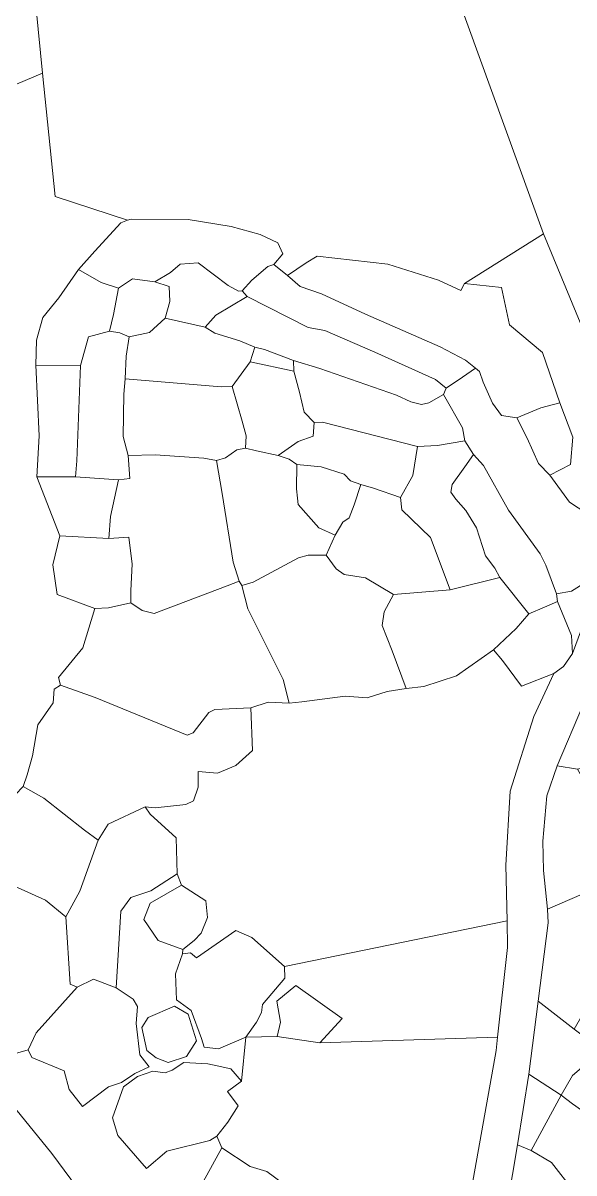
# Model space of a CAD drawing. Header units: metres. Extents: x 542555 to 550520, y 1840485 to 1846995.
# Drawn here: x 547591.8 to 547703.9, y 1841722.8 to 1841956.8 of the extents above; entities that cross this region are included whole.
import ezdxf

# ---------------------------------------------------------------- set-up
doc = ezdxf.new("R2010")
doc.units = ezdxf.units.M
doc.header["$MEASUREMENT"] = 0
doc.layers.add('Level 30', color=7, linetype='Continuous', lineweight=0)

msp = doc.modelspace()

# ---------------------------------------------------------------- linework, layer by layer
at = {"layer": 'Level 30', "color": 7, "linetype": 'Continuous', "lineweight": 0, "flags": 128}
for points in [[(547590.45, 1841944.38), (547543.9, 1841937.15), (547546.23, 1841960.26), (547549.85, 1841997.89), (547540.05, 1842033.32), (547564.03, 1842041.5), (547590.98, 1841994.93), (547595.73, 1841946.64), (547590.45, 1841944.38)], [(547644.64, 1841909.87), (547642.81, 1841907.7), (547641.61, 1841907.28), (547638.35, 1841904.48), (547636.41, 1841902.33), (547635.62, 1841902.22), (547633.53, 1841903.43), (547627.45, 1841908.04), (547623.74, 1841907.78), (547621.79, 1841906.07), (547618.61, 1841904.18), (547614.09, 1841904.78), (547611.24, 1841902.88), (547607.71, 1841904.04), (547603.05, 1841906.67), (547606.41, 1841910.39), (547611.72, 1841916.14), (547613.02, 1841916.73), (547613.83, 1841916.88), (547625.39, 1841916.82), (547634.17, 1841915.42), (547640.05, 1841913.8), (547643.62, 1841912.07), (547644.64, 1841909.87)], [(547712.43, 1841860.59), (547710.77, 1841848.87), (547708.09, 1841855.97), (547702.94, 1841859.27), (547698.99, 1841864.79), (547703.16, 1841866.96), (547703.64, 1841872.51), (547701.03, 1841879.49), (547697.45, 1841889.8), (547690.77, 1841895.41), (547689.12, 1841902.99), (547681.64, 1841903.81), (547697.69, 1841913.91), (547705.16, 1841895.89), (547711.77, 1841874.49), (547712.43, 1841860.59)], [(547681.64, 1841903.81), (547689.12, 1841902.99), (547690.77, 1841895.41), (547697.45, 1841889.8), (547701.03, 1841879.49), (547697.16, 1841878.5), (547692.29, 1841876.47), (547689.14, 1841876.95), (547687.31, 1841879.44), (547685.44, 1841883.75), (547684.69, 1841885.91), (547683.82, 1841886.61), (547681.82, 1841888.21), (547676.63, 1841890.95), (547661.46, 1841897.6), (547652.55, 1841901.7), (547648.18, 1841903.19), (547645.63, 1841905.44), (547649.4, 1841908.05), (547651.61, 1841909.41), (547666.02, 1841907.77), (547676.3, 1841904.48), (547680.89, 1841902.39), (547681.64, 1841903.81)], [(547636.41, 1841902.33), (547637.37, 1841901.15), (547631, 1841897.4), (547628.85, 1841894.9), (547620.7, 1841896.75), (547621.69, 1841900.14), (547621.51, 1841903.17), (547618.61, 1841904.18), (547621.79, 1841906.07), (547623.74, 1841907.78), (547627.45, 1841908.04), (547633.53, 1841903.43), (547635.62, 1841902.22), (547636.41, 1841902.33)], [(547645.63, 1841905.44), (547648.18, 1841903.19), (547652.55, 1841901.7), (547661.46, 1841897.6), (547676.63, 1841890.95), (547681.82, 1841888.21), (547683.82, 1841886.61), (547681.21, 1841884.78), (547677.89, 1841882.51), (547675.7, 1841884.24), (547663.36, 1841889.85), (547653.18, 1841894.22), (547649.81, 1841894.83), (547637.37, 1841901.15), (547636.41, 1841902.33), (547638.35, 1841904.48), (547641.61, 1841907.28), (547642.81, 1841907.7), (547645.63, 1841905.44)], [(547603.05, 1841906.67), (547607.71, 1841904.04), (547611.24, 1841902.88), (547610.22, 1841897.48), (547609.38, 1841894.13), (547605.15, 1841892.96), (547603.48, 1841887.12), (547594.4, 1841887.18), (547594.52, 1841892.3), (547595.8, 1841896.86), (547599.07, 1841900.92), (547603.05, 1841906.67)], [(547621.69, 1841900.14), (547620.7, 1841896.75), (547617.51, 1841893.83), (547613.36, 1841892.95), (547611.51, 1841893.8), (547609.38, 1841894.13), (547610.22, 1841897.48), (547611.24, 1841902.88), (547614.09, 1841904.78), (547618.61, 1841904.18), (547621.51, 1841903.17), (547621.69, 1841900.14)], [(547677.89, 1841882.51), (547677.35, 1841881.2), (547674.38, 1841879.55), (547672.89, 1841879.18), (547670.7, 1841879.74), (547667.79, 1841881.1), (547652.19, 1841886.53), (547646.84, 1841888.16), (547640.94, 1841890.36), (547638.99, 1841890.82), (547635.9, 1841892.15), (547630.8, 1841893.72), (547628.85, 1841894.9), (547631, 1841897.4), (547637.37, 1841901.15), (547649.81, 1841894.83), (547653.18, 1841894.22), (547663.36, 1841889.85), (547675.7, 1841884.24), (547677.89, 1841882.51)], [(547638.99, 1841890.82), (547637.99, 1841887.86), (547634.33, 1841882.86), (547632.13, 1841882.8), (547612.58, 1841884.41), (547612.77, 1841889.05), (547613.36, 1841892.95), (547617.51, 1841893.83), (547620.7, 1841896.75), (547628.85, 1841894.9), (547630.8, 1841893.72), (547635.9, 1841892.15), (547638.99, 1841890.82)], [(547613.53, 1841864.15), (547611.25, 1841863.83), (547602.49, 1841864.47), (547602.77, 1841867.69), (547603.48, 1841887.12), (547605.15, 1841892.96), (547609.38, 1841894.13), (547611.51, 1841893.8), (547613.36, 1841892.95), (547612.77, 1841889.05), (547612.58, 1841884.41), (547612.29, 1841881.32), (547612.18, 1841872.64), (547613.22, 1841868.83), (547613.53, 1841864.15)], [(547646.84, 1841888.16), (547646.9, 1841885.95), (547637.99, 1841887.86), (547638.99, 1841890.82), (547640.94, 1841890.36), (547646.84, 1841888.16)], [(547676.13, 1841870.81), (547672.02, 1841870.61), (547652.69, 1841875.59), (547651.02, 1841875.49), (547648.99, 1841877.65), (547648.06, 1841881.72), (547646.9, 1841885.95), (547646.84, 1841888.16), (547652.19, 1841886.53), (547667.79, 1841881.1), (547670.7, 1841879.74), (547672.89, 1841879.18), (547674.38, 1841879.55), (547677.35, 1841881.2), (547681.2, 1841874.4), (547681.65, 1841871.78), (547676.13, 1841870.81)], [(547594.4, 1841887.18), (547603.48, 1841887.12), (547602.77, 1841867.69), (547602.49, 1841864.47), (547594.63, 1841864.46), (547595.11, 1841872.8), (547594.4, 1841887.18)], [(547647.74, 1841871.65), (547643.68, 1841868.8), (547639.28, 1841869.76), (547637.06, 1841870.32), (547637.19, 1841872.79), (547636.38, 1841875.78), (547634.33, 1841882.86), (547637.99, 1841887.86), (547646.9, 1841885.95), (547648.06, 1841881.72), (547648.99, 1841877.65), (547651.02, 1841875.49), (547650.82, 1841872.74), (547647.74, 1841871.65)], [(547637.19, 1841872.79), (547637.06, 1841870.32), (547635.28, 1841869.97), (547632.98, 1841868.33), (547631.13, 1841867.79), (547628.59, 1841868.29), (547618.65, 1841868.97), (547613.22, 1841868.83), (547612.18, 1841872.64), (547612.29, 1841881.32), (547612.58, 1841884.41), (547632.13, 1841882.8), (547634.33, 1841882.86), (547636.38, 1841875.78), (547637.19, 1841872.79)], [(547703.16, 1841866.96), (547698.99, 1841864.79), (547696.65, 1841867.15), (547694.39, 1841872.33), (547692.29, 1841876.47), (547697.16, 1841878.5), (547701.03, 1841879.49), (547703.64, 1841872.51), (547703.16, 1841866.96)], [(547651.02, 1841875.49), (547652.69, 1841875.59), (547672.02, 1841870.61), (547671.12, 1841864.71), (547668.58, 1841860.23), (547663.12, 1841862.16), (547660.5, 1841862.89), (547658.44, 1841863.64), (547657.14, 1841865.03), (547652.42, 1841866.52), (547647.48, 1841866.94), (547645.93, 1841868.06), (547643.68, 1841868.8), (547647.74, 1841871.65), (547650.82, 1841872.74), (547651.02, 1841875.49)], [(547688.8, 1841843.98), (547678.68, 1841841.43), (547674.71, 1841852.14), (547668.87, 1841857.71), (547668.58, 1841860.23), (547671.12, 1841864.71), (547672.02, 1841870.61), (547676.13, 1841870.81), (547681.65, 1841871.78), (547683.43, 1841869), (547681.7, 1841866.49), (547679.12, 1841862.93), (547678.82, 1841861.31), (547679.85, 1841859.9), (547681.9, 1841857.6), (547684.04, 1841854.05), (547685.87, 1841848.4), (547687.79, 1841845.9), (547688.8, 1841843.98)], [(547655.28, 1841852.58), (547653.45, 1841848.54), (547649.83, 1841848.51), (547647.81, 1841847.97), (547638.65, 1841843.04), (547636.33, 1841842.37), (547635.77, 1841843.21), (547634.58, 1841847.1), (547632.3, 1841861.04), (547631.13, 1841867.79), (547632.98, 1841868.33), (547635.28, 1841869.97), (547637.06, 1841870.32), (547639.28, 1841869.76), (547643.68, 1841868.8), (547645.93, 1841868.06), (547647.48, 1841866.94), (547647.46, 1841862.04), (547647.63, 1841860.1), (547647.79, 1841858.86), (547652.01, 1841854.09), (547655.28, 1841852.58)], [(547616.05, 1841837.26), (547613.72, 1841838.79), (547613.74, 1841841.3), (547614.01, 1841846.71), (547613.29, 1841852.16), (547609.28, 1841851.91), (547609.58, 1841856.37), (547611.25, 1841863.83), (547613.53, 1841864.15), (547613.22, 1841868.83), (547618.65, 1841868.97), (547628.59, 1841868.29), (547631.13, 1841867.79), (547632.3, 1841861.04), (547634.58, 1841847.1), (547635.77, 1841843.21), (547633.36, 1841842.28), (547618.48, 1841836.66), (547616.05, 1841837.26)], [(547647.48, 1841866.94), (547652.42, 1841866.52), (547657.14, 1841865.03), (547658.44, 1841863.64), (547660.5, 1841862.89), (547659.14, 1841858.77), (547658.12, 1841856.13), (547656.89, 1841855.21), (547655.28, 1841852.58), (547652.01, 1841854.09), (547647.79, 1841858.86), (547647.63, 1841860.1), (547647.46, 1841862.04), (547647.48, 1841866.94)], [(547700.35, 1841840.67), (547700.53, 1841839.05), (547697.9, 1841837.96), (547694.67, 1841836.58), (547688.8, 1841843.98), (547687.79, 1841845.9), (547685.87, 1841848.4), (547684.04, 1841854.05), (547681.9, 1841857.6), (547679.85, 1841859.9), (547678.82, 1841861.31), (547679.12, 1841862.93), (547681.7, 1841866.49), (547683.43, 1841869), (547685.48, 1841866.75), (547690.56, 1841857.66), (547697.01, 1841848.79), (547698.17, 1841846.48), (547700.35, 1841840.67)], [(547602.49, 1841864.47), (547611.25, 1841863.83), (547609.58, 1841856.37), (547609.28, 1841851.91), (547599.26, 1841852.42), (547594.63, 1841864.46), (547602.49, 1841864.47)], [(547678.68, 1841841.43), (547667.19, 1841840.53), (547661.45, 1841843.88), (547657.16, 1841844.57), (547655.5, 1841845.7), (547653.45, 1841848.54), (547655.28, 1841852.58), (547656.89, 1841855.21), (547658.12, 1841856.13), (547659.14, 1841858.77), (547660.5, 1841862.89), (547663.12, 1841862.16), (547668.58, 1841860.23), (547668.87, 1841857.71), (547674.71, 1841852.14), (547678.68, 1841841.43)], [(547613.74, 1841841.3), (547613.72, 1841838.79), (547609.22, 1841837.82), (547606.39, 1841837.67), (547598.72, 1841840.52), (547597.88, 1841846.56), (547599.26, 1841852.42), (547609.28, 1841851.91), (547613.29, 1841852.16), (547614.01, 1841846.71), (547613.74, 1841841.3)], [(547648.49, 1841818.69), (547645.92, 1841818.4), (547644.73, 1841823.19), (547637.53, 1841837.56), (547636.33, 1841842.37), (547638.65, 1841843.04), (547647.81, 1841847.97), (547649.83, 1841848.51), (547653.45, 1841848.54), (547655.5, 1841845.7), (547657.16, 1841844.57), (547661.45, 1841843.88), (547667.19, 1841840.53), (547665.28, 1841837.01), (547664.83, 1841834.19), (547666.92, 1841829.06), (547669.71, 1841821.37), (547665.91, 1841820.79), (547661.78, 1841819.47), (547657.35, 1841819.84), (547648.49, 1841818.69)], [(547688.8, 1841843.98), (547694.67, 1841836.58), (547692.14, 1841833.6), (547687.51, 1841829.25), (547679.99, 1841823.92), (547673.35, 1841821.77), (547669.71, 1841821.37), (547666.92, 1841829.06), (547664.83, 1841834.19), (547665.28, 1841837.01), (547667.19, 1841840.53), (547678.68, 1841841.43), (547688.8, 1841843.98)], [(547700.35, 1841840.67), (547703.41, 1841841.18), (547709.77, 1841845.19), (547703.56, 1841828.48), (547703.39, 1841832.15), (547700.53, 1841839.05), (547700.35, 1841840.67)], [(547636.33, 1841842.37), (547637.53, 1841837.56), (547644.73, 1841823.19), (547645.92, 1841818.4), (547641.68, 1841818.59), (547638.13, 1841817.42), (547630.8, 1841817.12), (547629.59, 1841816.46), (547626.39, 1841812.32), (547625.17, 1841811.9), (547606.46, 1841819.56), (547599.45, 1841822.03), (547599.01, 1841823.59), (547603.94, 1841829.64), (547606.39, 1841837.67), (547609.22, 1841837.82), (547613.72, 1841838.79), (547616.05, 1841837.26), (547618.48, 1841836.66), (547633.36, 1841842.28), (547635.77, 1841843.21), (547636.33, 1841842.37)], [(547700.53, 1841839.05), (547703.39, 1841832.15), (547703.56, 1841828.48), (547701.76, 1841825.82), (547699.78, 1841824.42), (547693.22, 1841821.87), (547689.32, 1841827.04), (547687.51, 1841829.25), (547692.14, 1841833.6), (547694.67, 1841836.58), (547697.9, 1841837.96), (547700.53, 1841839.05)], [(547709.74, 1841806.09), (547704.63, 1841804.95), (547700.45, 1841805.63), (547711.19, 1841830.87), (547720.85, 1841810.73), (547709.74, 1841806.09)], [(547687.51, 1841829.25), (547689.32, 1841827.04), (547693.22, 1841821.87), (547699.78, 1841824.42), (547695.72, 1841815.68), (547690.92, 1841800.49), (547690, 1841785.38), (547690.26, 1841774.08), (547645.01, 1841764.8), (547638.33, 1841770.66), (547635.11, 1841772.11), (547627.09, 1841766.57), (547625.87, 1841767.57), (547624.23, 1841767.34), (547624.29, 1841768.22), (547626.63, 1841770.07), (547628.05, 1841771.57), (547629.32, 1841774.76), (547628.98, 1841778.18), (547624.06, 1841781.31), (547623.15, 1841783.67), (547622.94, 1841791), (547617.67, 1841795.77), (547616.67, 1841797.29), (547618.67, 1841797.09), (547624.93, 1841797.75), (547626.48, 1841798.53), (547627.42, 1841801.32), (547627.4, 1841804.49), (547631.38, 1841804.14), (547635.11, 1841805.7), (547638.51, 1841808.76), (547638.13, 1841817.42), (547641.68, 1841818.59), (547645.92, 1841818.4), (547648.49, 1841818.69), (547657.35, 1841819.84), (547661.78, 1841819.47), (547665.91, 1841820.79), (547669.71, 1841821.37), (547673.35, 1841821.77), (547679.99, 1841823.92), (547687.51, 1841829.25)], [(547638.13, 1841817.42), (547638.51, 1841808.76), (547635.11, 1841805.7), (547631.38, 1841804.14), (547627.4, 1841804.49), (547627.42, 1841801.32), (547626.48, 1841798.53), (547624.93, 1841797.75), (547618.67, 1841797.09), (547616.67, 1841797.29), (547609.14, 1841793.76), (547607.06, 1841790.47), (547604.27, 1841792.51), (547596.06, 1841799.08), (547591.84, 1841801.44), (547592.62, 1841803.79), (547593.7, 1841807.68), (547594.8, 1841813.99), (547597.9, 1841818.46), (547598.14, 1841821.22), (547599.45, 1841822.03), (547606.46, 1841819.56), (547625.17, 1841811.9), (547626.39, 1841812.32), (547629.59, 1841816.46), (547630.8, 1841817.12), (547638.13, 1841817.42)], [(547715.12, 1841783.67), (547698.51, 1841776.43), (547697.7, 1841784.33), (547697.57, 1841790.33), (547698.36, 1841799.5), (547700.45, 1841805.63), (547704.63, 1841804.95), (547706.17, 1841802.22), (547716.2, 1841786.95), (547717.38, 1841784.82), (547715.12, 1841783.67)], [(547591.84, 1841801.44), (547596.06, 1841799.08), (547604.27, 1841792.51), (547607.06, 1841790.47), (547603.35, 1841780.12), (547600.5, 1841774.91), (547596.39, 1841778.32), (547590.7, 1841780.85), (547583.09, 1841783.07), (547587.07, 1841796.52), (547591.84, 1841801.44)], [(547616.67, 1841797.29), (547617.67, 1841795.77), (547622.94, 1841791), (547623.15, 1841783.67), (547617.83, 1841780.16), (547613.74, 1841778.86), (547611.69, 1841776.07), (547610.73, 1841760.44), (547606.13, 1841762.21), (547602.8, 1841760.56), (547601.39, 1841761.2), (547600.5, 1841774.91), (547603.35, 1841780.12), (547607.06, 1841790.47), (547609.14, 1841793.76), (547616.67, 1841797.29)], [(547594.46, 1841751.3), (547592.87, 1841747.83), (547583.85, 1841745.23), (547576.45, 1841744.92), (547560.89, 1841756.61), (547544.63, 1841763.02), (547547.35, 1841780.28), (547559, 1841784.05), (547569.29, 1841788.85), (547583.09, 1841783.07), (547590.7, 1841780.85), (547596.39, 1841778.32), (547600.5, 1841774.91), (547601.39, 1841761.2), (547602.8, 1841760.56), (547594.46, 1841751.3)], [(547727.53, 1841776.83), (547724.66, 1841773.45), (547723.66, 1841772.94), (547715.24, 1841766.64), (547707.83, 1841758.87), (547703.95, 1841752.06), (547696.57, 1841757.72), (547698.61, 1841773.67), (547698.51, 1841776.43), (547715.12, 1841783.67), (547717.38, 1841784.82), (547719.3, 1841785.71), (547724.71, 1841779.68), (547727.53, 1841776.83)], [(547626.63, 1841770.07), (547624.29, 1841768.22), (547619.32, 1841770.11), (547616.38, 1841774.35), (547617.64, 1841777.67), (547624.06, 1841781.31), (547628.98, 1841778.18), (547629.32, 1841774.76), (547628.05, 1841771.57), (547626.63, 1841770.07)], [(547690.39, 1841768.68), (547688.32, 1841750.39), (547652.15, 1841749.27), (547656.72, 1841754.21), (547647.28, 1841760.93), (547643.45, 1841757.74), (547644.16, 1841753.48), (547643.47, 1841750.51), (547637.13, 1841750.42), (547639.32, 1841753.44), (547640.31, 1841755.39), (547640.49, 1841757.03), (547645.03, 1841762.43), (547645.01, 1841764.8), (547690.26, 1841774.08), (547690.39, 1841768.68)], [(547645.01, 1841764.8), (547645.03, 1841762.43), (547640.49, 1841757.03), (547640.31, 1841755.39), (547639.32, 1841753.44), (547637.13, 1841750.42), (547631.54, 1841748), (547628.64, 1841748.34), (547628.13, 1841750.11), (547626.01, 1841755.83), (547623.04, 1841757.97), (547622.84, 1841763.32), (547624.23, 1841767.34), (547625.87, 1841767.57), (547627.09, 1841766.57), (547635.11, 1841772.11), (547638.33, 1841770.66), (547645.01, 1841764.8)], [(547610.73, 1841760.44), (547614.21, 1841758.11), (547615.1, 1841756.64), (547614.82, 1841753.18), (547615.59, 1841746.83), (547617.45, 1841744.38), (547614.57, 1841742.97), (547611.81, 1841741.2), (547609.21, 1841740.27), (547603.92, 1841736.28), (547601.2, 1841739.72), (547600.17, 1841743.53), (547593.6, 1841746.26), (547592.87, 1841747.83), (547594.46, 1841751.3), (547602.8, 1841760.56), (547606.13, 1841762.21), (547610.73, 1841760.44)], [(547643.47, 1841750.51), (547644.16, 1841753.48), (547643.45, 1841757.74), (547647.28, 1841760.93), (547656.72, 1841754.21), (547652.15, 1841749.27), (547643.47, 1841750.51)], [(547703.95, 1841752.06), (547709.61, 1841747.72), (547703.59, 1841742.58), (547701.28, 1841738.6), (547694.67, 1841742.84), (547696.57, 1841757.72), (547703.95, 1841752.06)], [(547627.09, 1841749.63), (547625.08, 1841746.44), (547621.33, 1841745.24), (547618.86, 1841746.18), (547616.98, 1841747.68), (547615.95, 1841752.36), (547617.27, 1841754.38), (547622.6, 1841756.71), (547625.36, 1841755.1), (547627.09, 1841749.63)], [(547722.49, 1841740.12), (547714.38, 1841729.4), (547711.57, 1841731.21), (547703.6, 1841736.81), (547701.28, 1841738.6), (547703.59, 1841742.58), (547709.61, 1841747.72), (547719.54, 1841741.94), (547722.49, 1841740.12)], [(547633.48, 1841733.12), (547631.25, 1841730.27), (547629.78, 1841729.37), (547621.05, 1841727.21), (547616.92, 1841723.64), (547611.1, 1841730.37), (547609.99, 1841734.01), (547612.24, 1841740.3), (547615.08, 1841742.38), (547618.18, 1841743.49), (547620.69, 1841743.14), (547622.13, 1841743.66), (547624.51, 1841745.25), (547629.41, 1841744.97), (547631.31, 1841744.55), (547634.09, 1841743.98), (547636.27, 1841741.44), (547633.41, 1841739.36), (547635.54, 1841736.4), (547633.48, 1841733.12)], [(547701.28, 1841738.6), (547695.17, 1841727.34), (547692.41, 1841728.47), (547694.67, 1841742.84), (547701.28, 1841738.6)], [(547586.75, 1841740.06), (547597.66, 1841726.69), (547609.06, 1841711.32), (547603.03, 1841707.77), (547597.8, 1841705.19), (547593.24, 1841699.81), (547590.44, 1841696.43), (547582.75, 1841682.58), (547576.02, 1841671.16), (547568.74, 1841643.68), (547557.51, 1841646.32), (547543.69, 1841649.86), (547534.85, 1841652.22), (547524.99, 1841655.06), (547520.51, 1841657.37), (547537.66, 1841682.23), (547552.53, 1841696.76), (547562.63, 1841710.69), (547571.64, 1841722.09), (547586.75, 1841740.06)], [(547701.28, 1841738.6), (547703.6, 1841736.81), (547711.57, 1841731.21), (547714.38, 1841729.4), (547710.61, 1841724.62), (547707.86, 1841719.62), (547703.82, 1841719.06), (547699.31, 1841724.9), (547695.17, 1841727.34), (547701.28, 1841738.6)], [(547651.73, 1841714.9), (547642.7, 1841701.03), (547638.22, 1841705.59), (547633.37, 1841706.82), (547629.62, 1841709.97), (547630.9, 1841712.96), (547628.4, 1841715.15), (547628.46, 1841720.92), (547632.23, 1841727.84), (547637.99, 1841724.04), (547641.39, 1841723.06), (547647.89, 1841718.21), (547651.73, 1841714.9)], [(547698.76, 1841712.69), (547695.6, 1841708.23), (547690.75, 1841704.09), (547688.39, 1841704.75), (547692.41, 1841728.47), (547695.17, 1841727.34), (547699.31, 1841724.9), (547703.82, 1841719.06), (547698.76, 1841712.69)]]:
    msp.add_lwpolyline(points, close=True, dxfattribs=at)
for points in [[(547666.49, 1842000), (547697.69, 1841913.91), (547697.69, 1841913.91), (547681.64, 1841903.81), (547680.89, 1841902.39), (547676.3, 1841904.48), (547666.02, 1841907.77), (547651.61, 1841909.41), (547649.4, 1841908.05), (547645.63, 1841905.44), (547642.81, 1841907.7), (547644.64, 1841909.87), (547643.62, 1841912.07), (547640.05, 1841913.8), (547634.17, 1841915.42), (547625.39, 1841916.82), (547613.83, 1841916.88), (547613.02, 1841916.73), (547598.36, 1841921.51), (547595.73, 1841946.64), (547590.98, 1841994.93)], [(547709.77, 1841845.19), (547703.41, 1841841.18), (547700.35, 1841840.67), (547698.17, 1841846.48), (547697.01, 1841848.79), (547690.56, 1841857.66), (547685.48, 1841866.75), (547683.43, 1841869), (547681.65, 1841871.78), (547681.2, 1841874.4), (547677.35, 1841881.2), (547677.89, 1841882.51), (547681.21, 1841884.78), (547683.82, 1841886.61), (547684.69, 1841885.91), (547685.44, 1841883.75), (547687.31, 1841879.44), (547689.14, 1841876.95), (547692.29, 1841876.47), (547694.39, 1841872.33), (547696.65, 1841867.15), (547698.99, 1841864.79), (547698.99, 1841864.79), (547702.94, 1841859.27), (547708.09, 1841855.97)], [(547647.89, 1841718.21), (547641.39, 1841723.06), (547637.99, 1841724.04), (547632.23, 1841727.84), (547631.25, 1841730.27), (547633.48, 1841733.12), (547635.54, 1841736.4), (547633.41, 1841739.36), (547636.27, 1841741.44), (547637.13, 1841750.42), (547643.47, 1841750.51), (547652.15, 1841749.27), (547652.15, 1841749.27), (547688.32, 1841750.39), (547688.02, 1841747.71), (547680.06, 1841702.84)]]:
    msp.add_lwpolyline(points, dxfattribs=at)

doc.saveas('drawing.dxf')
